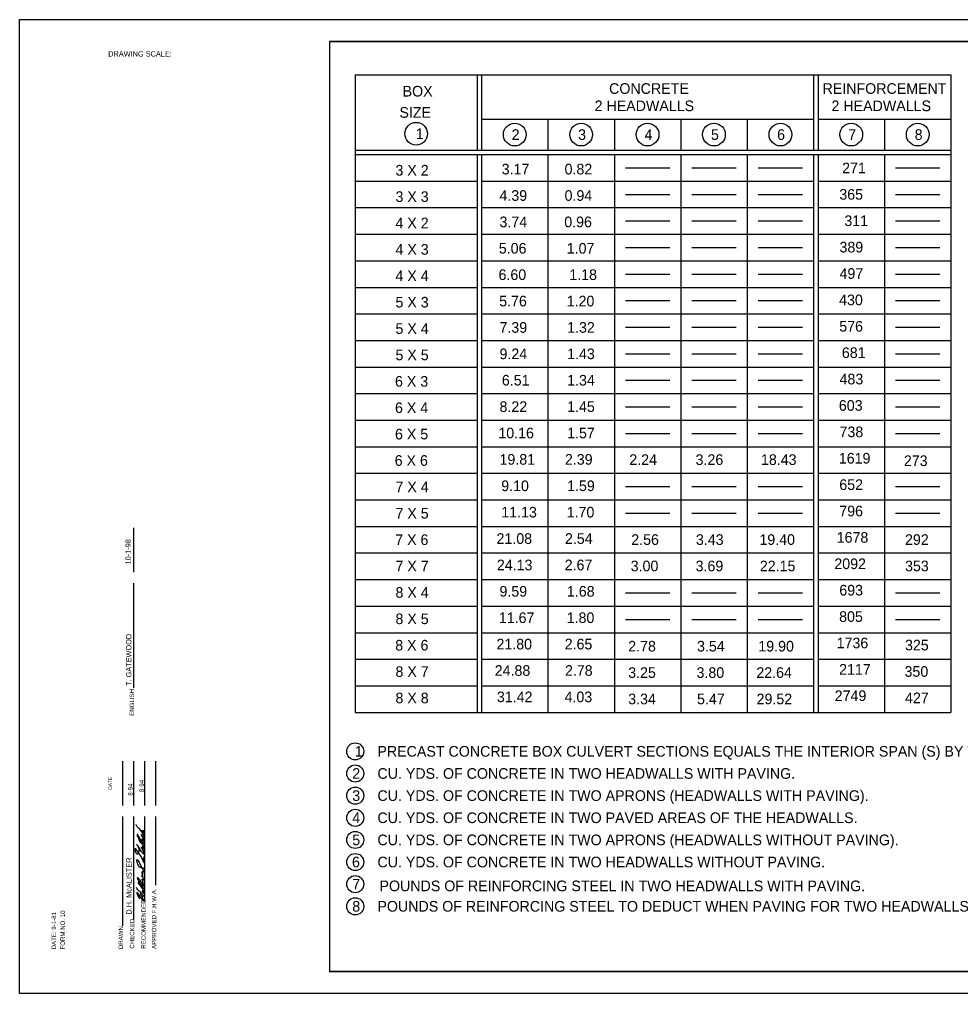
# Model space of a CAD drawing. Extents: x 1000 to 1036.3, y 1000 to 1022.
# Drawn here: x 1000 to 1021.25, y 1000 to 1022 of the extents above; entities that cross this region are included whole.
import ezdxf

# ---------------------------------------------------------------- set-up
doc = ezdxf.new("R2010")
doc.units = 0
for name, color, linetype in [('Level 1', 7, 'Continuous'), ('Level 10', 7, 'Continuous'), ('Level 11', 7, 'Continuous'), ('Level 15', 7, 'Continuous')]:
    doc.layers.add(name, color=color, linetype=linetype)

msp = doc.modelspace()

# ---------------------------------------------------------------- linework, layer by layer
at = {"layer": 'Level 1'}
for p, q in [((1007.583, 1020.75), (1021.033, 1020.75)), ((1007.583, 1020.75), (1007.583, 1006.35)), ((1007.583, 1020.75), (1021.033, 1020.75)), ((1010.333, 1020.75), (1010.333, 1019.05)), ((1010.433, 1020.75), (1010.433, 1019.05)), ((1017.933, 1020.75), (1017.933, 1019.05)), ((1018.033, 1020.75), (1018.033, 1019.05)), ((1021.033, 1020.75), (1021.033, 1006.35)), ((1010.433, 1019.75), (1017.933, 1019.75)), ((1011.933, 1019.75), (1011.933, 1019.05)), ((1013.433, 1019.75), (1013.433, 1019.05)), ((1014.933, 1019.75), (1014.933, 1019.05)), ((1016.433, 1019.75), (1016.433, 1019.05)), ((1018.033, 1019.75), (1021.033, 1019.75)), ((1019.533, 1019.75), (1019.533, 1019.05)), ((1007.583, 1019.05), (1021.033, 1019.05)), ((1007.583, 1018.95), (1021.033, 1018.95)), ((1010.333, 1018.95), (1010.333, 1006.35)), ((1010.433, 1018.95), (1010.433, 1006.35)), ((1011.933, 1018.95), (1011.933, 1006.35)), ((1013.433, 1018.95), (1013.433, 1006.35)), ((1014.933, 1018.95), (1014.933, 1006.35)), ((1016.433, 1018.95), (1016.433, 1006.35)), ((1017.933, 1018.95), (1017.933, 1006.35)), ((1018.033, 1018.95), (1018.033, 1006.35)), ((1019.533, 1018.95), (1019.533, 1006.35)), ((1013.683, 1018.65), (1014.683, 1018.65)), ((1015.183, 1018.65), (1016.183, 1018.65)), ((1016.683, 1018.65), (1017.683, 1018.65)), ((1019.783, 1018.65), (1020.783, 1018.65)), ((1007.583, 1018.35), (1010.333, 1018.35)), ((1010.433, 1018.35), (1017.933, 1018.35)), ((1018.033, 1018.35), (1021.033, 1018.35)), ((1013.683, 1018.05), (1014.683, 1018.05)), ((1015.183, 1018.05), (1016.183, 1018.05)), ((1016.683, 1018.05), (1017.683, 1018.05)), ((1019.783, 1018.05), (1020.783, 1018.05)), ((1007.583, 1017.75), (1010.333, 1017.75)), ((1010.433, 1017.75), (1017.933, 1017.75)), ((1018.033, 1017.75), (1021.033, 1017.75)), ((1013.683, 1017.45), (1014.683, 1017.45)), ((1015.183, 1017.45), (1016.183, 1017.45)), ((1016.683, 1017.45), (1017.683, 1017.45)), ((1019.783, 1017.45), (1020.783, 1017.45)), ((1007.583, 1017.15), (1010.333, 1017.15)), ((1010.433, 1017.15), (1017.933, 1017.15)), ((1018.033, 1017.15), (1021.033, 1017.15)), ((1013.683, 1016.85), (1014.683, 1016.85)), ((1015.183, 1016.85), (1016.183, 1016.85)), ((1016.683, 1016.85), (1017.683, 1016.85)), ((1019.783, 1016.85), (1020.783, 1016.85)), ((1007.583, 1016.55), (1010.333, 1016.55)), ((1010.433, 1016.55), (1017.933, 1016.55)), ((1018.033, 1016.55), (1021.033, 1016.55)), ((1013.683, 1016.25), (1014.683, 1016.25)), ((1015.183, 1016.25), (1016.183, 1016.25)), ((1016.683, 1016.25), (1017.683, 1016.25)), ((1019.783, 1016.25), (1020.783, 1016.25)), ((1007.583, 1015.95), (1010.333, 1015.95)), ((1010.433, 1015.95), (1017.933, 1015.95)), ((1018.033, 1015.95), (1021.033, 1015.95)), ((1013.683, 1015.65), (1014.683, 1015.65)), ((1015.183, 1015.65), (1016.183, 1015.65)), ((1016.683, 1015.65), (1017.683, 1015.65)), ((1019.783, 1015.65), (1020.783, 1015.65)), ((1007.583, 1015.35), (1010.333, 1015.35)), ((1010.433, 1015.35), (1017.933, 1015.35)), ((1018.033, 1015.35), (1021.033, 1015.35)), ((1013.683, 1015.05), (1014.683, 1015.05)), ((1015.183, 1015.05), (1016.183, 1015.05)), ((1016.683, 1015.05), (1017.683, 1015.05)), ((1019.783, 1015.05), (1020.783, 1015.05)), ((1007.583, 1014.75), (1010.333, 1014.75)), ((1010.433, 1014.75), (1017.933, 1014.75)), ((1018.033, 1014.75), (1021.033, 1014.75)), ((1013.683, 1014.45), (1014.683, 1014.45)), ((1015.183, 1014.45), (1016.183, 1014.45)), ((1016.683, 1014.45), (1017.683, 1014.45)), ((1019.783, 1014.45), (1020.783, 1014.45)), ((1007.583, 1014.15), (1010.333, 1014.15)), ((1010.433, 1014.15), (1017.933, 1014.15)), ((1018.033, 1014.15), (1021.033, 1014.15)), ((1013.683, 1013.85), (1014.683, 1013.85)), ((1015.183, 1013.85), (1016.183, 1013.85)), ((1016.683, 1013.85), (1017.683, 1013.85)), ((1019.783, 1013.85), (1020.783, 1013.85)), ((1007.583, 1013.55), (1010.333, 1013.55)), ((1010.433, 1013.55), (1017.933, 1013.55)), ((1018.033, 1013.55), (1021.033, 1013.55)), ((1013.683, 1013.25), (1014.683, 1013.25)), ((1015.183, 1013.25), (1016.183, 1013.25)), ((1016.683, 1013.25), (1017.683, 1013.25)), ((1019.783, 1013.25), (1020.783, 1013.25)), ((1007.583, 1012.95), (1010.333, 1012.95)), ((1010.433, 1012.95), (1017.933, 1012.95)), ((1018.033, 1012.95), (1021.033, 1012.95)), ((1013.683, 1012.65), (1014.683, 1012.65)), ((1015.183, 1012.65), (1016.183, 1012.65)), ((1016.683, 1012.65), (1017.683, 1012.65)), ((1019.783, 1012.65), (1020.783, 1012.65)), ((1007.583, 1012.35), (1010.333, 1012.35)), ((1010.433, 1012.35), (1017.933, 1012.35)), ((1018.033, 1012.35), (1021.033, 1012.35)), ((1007.583, 1011.75), (1010.333, 1011.75)), ((1010.433, 1011.75), (1017.933, 1011.75)), ((1018.033, 1011.75), (1021.033, 1011.75)), ((1013.683, 1011.45), (1014.683, 1011.45)), ((1015.183, 1011.45), (1016.183, 1011.45)), ((1016.683, 1011.45), (1017.683, 1011.45)), ((1019.783, 1011.45), (1020.783, 1011.45)), ((1007.583, 1011.15), (1010.333, 1011.15)), ((1010.433, 1011.15), (1017.933, 1011.15)), ((1018.033, 1011.15), (1021.033, 1011.15)), ((1013.683, 1010.85), (1014.683, 1010.85)), ((1015.183, 1010.85), (1016.183, 1010.85)), ((1016.683, 1010.85), (1017.683, 1010.85)), ((1019.783, 1010.85), (1020.783, 1010.85)), ((1007.583, 1010.55), (1010.333, 1010.55)), ((1010.433, 1010.55), (1017.933, 1010.55)), ((1018.033, 1010.55), (1021.033, 1010.55)), ((1007.583, 1009.95), (1010.333, 1009.95)), ((1010.433, 1009.95), (1017.933, 1009.95)), ((1018.033, 1009.95), (1021.033, 1009.95)), ((1007.583, 1009.35), (1010.333, 1009.35)), ((1010.433, 1009.35), (1017.933, 1009.35)), ((1018.033, 1009.35), (1021.033, 1009.35)), ((1013.683, 1009.05), (1014.683, 1009.05)), ((1015.183, 1009.05), (1016.183, 1009.05)), ((1016.683, 1009.05), (1017.683, 1009.05)), ((1019.783, 1009.05), (1020.783, 1009.05)), ((1007.583, 1008.75), (1010.333, 1008.75)), ((1010.433, 1008.75), (1017.933, 1008.75)), ((1018.033, 1008.75), (1021.033, 1008.75)), ((1013.683, 1008.45), (1014.683, 1008.45)), ((1015.183, 1008.45), (1016.183, 1008.45)), ((1016.683, 1008.45), (1017.683, 1008.45)), ((1019.783, 1008.45), (1020.783, 1008.45)), ((1007.583, 1008.15), (1010.333, 1008.15)), ((1010.433, 1008.15), (1017.933, 1008.15)), ((1018.033, 1008.15), (1021.033, 1008.15)), ((1007.583, 1007.55), (1010.333, 1007.55)), ((1010.433, 1007.55), (1017.933, 1007.55)), ((1018.033, 1007.55), (1021.033, 1007.55)), ((1007.583, 1006.95), (1010.333, 1006.95)), ((1010.433, 1006.95), (1017.933, 1006.95)), ((1018.033, 1006.95), (1021.033, 1006.95)), ((1007.583, 1006.35), (1021.033, 1006.35))]:
    msp.add_line(p, q, dxfattribs=at)
for centre, radius in [((1008.958, 1019.42), 0.256), ((1011.183, 1019.4), 0.256), ((1012.683, 1019.4), 0.256), ((1014.183, 1019.4), 0.256), ((1015.683, 1019.4), 0.256), ((1017.183, 1019.4), 0.256), ((1018.783, 1019.4), 0.256), ((1020.283, 1019.4), 0.256), ((1007.582, 1005.469), 0.193), ((1007.582, 1004.969), 0.193), ((1007.582, 1004.469), 0.193), ((1007.582, 1003.969), 0.193), ((1007.582, 1003.469), 0.193), ((1007.582, 1002.969), 0.193), ((1007.582, 1002.469), 0.193), ((1007.582, 1001.969), 0.193)]:
    msp.add_circle(centre, radius, dxfattribs=at)
for points in [[(1002.814, 1003.161), (1002.784, 1003.25), (1002.754, 1003.303), (1002.767, 1003.272), (1002.785, 1003.242), (1002.802, 1003.236), (1002.802, 1003.272), (1002.782, 1003.32), (1002.773, 1003.334), (1002.775, 1003.317), (1002.788, 1003.301), (1002.801, 1003.299), (1002.804, 1003.317), (1002.794, 1003.359), (1002.751, 1003.445), (1002.747, 1003.453), (1002.69, 1003.557), (1002.674, 1003.583), (1002.666, 1003.591), (1002.656, 1003.582), (1002.663, 1003.548), (1002.713, 1003.441), (1002.752, 1003.391), (1002.772, 1003.378), (1002.787, 1003.376), (1002.801, 1003.383), (1002.801, 1003.41), (1002.782, 1003.454), (1002.761, 1003.492), (1002.782, 1003.458), (1002.801, 1003.453), (1002.806, 1003.463), (1002.796, 1003.508), (1002.778, 1003.542), (1002.758, 1003.573), (1002.758, 1003.588), (1002.772, 1003.588), (1002.764, 1003.575), (1002.77, 1003.55), (1002.777, 1003.539), (1002.798, 1003.531), (1002.81, 1003.547), (1002.806, 1003.577), (1002.777, 1003.631), (1002.693, 1003.732), (1002.689, 1003.735), (1002.649, 1003.782), (1002.639, 1003.804), (1002.638, 1003.821)], [(1002.76, 1003.686), (1002.77, 1003.633), (1002.781, 1003.623), (1002.794, 1003.624), (1002.802, 1003.64), (1002.799, 1003.687)], [(1002.817, 1002.951), (1002.77, 1003.049), (1002.72, 1003.136), (1002.652, 1003.229), (1002.613, 1003.268), (1002.605, 1003.263), (1002.603, 1003.24), (1002.622, 1003.19), (1002.636, 1003.168), (1002.651, 1003.158), (1002.672, 1003.157), (1002.687, 1003.166), (1002.7, 1003.217), (1002.699, 1003.257), (1002.687, 1003.306), (1002.686, 1003.312), (1002.668, 1003.344), (1002.642, 1003.369), (1002.655, 1003.352), (1002.715, 1003.26), (1002.779, 1003.178), (1002.828, 1003.119), (1002.818, 1003.092), (1002.799, 1003.059), (1002.803, 1003.001), (1002.816, 1002.949)], [(1002.802, 1002.751), (1002.794, 1002.79), (1002.776, 1002.827), (1002.73, 1002.915), (1002.684, 1002.995), (1002.652, 1003.02), (1002.643, 1002.999), (1002.648, 1002.976), (1002.663, 1002.923), (1002.689, 1002.885), (1002.722, 1002.853), (1002.775, 1002.842), (1002.81, 1002.827), (1002.827, 1002.792), (1002.819, 1002.783), (1002.815, 1002.779), (1002.808, 1002.751)], [(1002.807, 1002.248), (1002.787, 1002.299), (1002.774, 1002.317), (1002.77, 1002.319), (1002.794, 1002.285), (1002.803, 1002.291), (1002.803, 1002.31), (1002.777, 1002.383), (1002.729, 1002.46), (1002.686, 1002.505), (1002.681, 1002.507), (1002.68, 1002.498), (1002.688, 1002.484), (1002.756, 1002.398), (1002.781, 1002.369), (1002.799, 1002.364), (1002.793, 1002.398), (1002.791, 1002.404), (1002.76, 1002.485), (1002.719, 1002.565), (1002.673, 1002.611), (1002.666, 1002.612), (1002.661, 1002.606), (1002.668, 1002.587), (1002.712, 1002.502), (1002.76, 1002.446), (1002.786, 1002.431), (1002.795, 1002.432), (1002.799, 1002.436), (1002.792, 1002.474), (1002.778, 1002.504), (1002.778, 1002.5), (1002.788, 1002.488), (1002.792, 1002.502), (1002.777, 1002.547), (1002.765, 1002.581), (1002.786, 1002.539), (1002.796, 1002.544), (1002.791, 1002.573), (1002.784, 1002.584), (1002.775, 1002.589), (1002.792, 1002.572), (1002.798, 1002.598), (1002.763, 1002.647), (1002.76, 1002.656), (1002.77, 1002.657), (1002.792, 1002.634), (1002.783, 1002.662), (1002.781, 1002.667), (1002.766, 1002.689), (1002.785, 1002.673), (1002.775, 1002.698), (1002.759, 1002.734), (1002.773, 1002.71), (1002.785, 1002.706), (1002.791, 1002.715), (1002.782, 1002.74), (1002.765, 1002.756)], [(1002.717, 1002.142), (1002.676, 1002.213), (1002.656, 1002.287), (1002.696, 1002.22), (1002.752, 1002.141), (1002.792, 1002.098), (1002.81, 1002.095), (1002.804, 1002.119), (1002.767, 1002.191), (1002.724, 1002.261), (1002.749, 1002.217), (1002.783, 1002.196), (1002.797, 1002.2), (1002.788, 1002.228), (1002.763, 1002.256), (1002.759, 1002.261), (1002.683, 1002.331), (1002.638, 1002.394)]]:
    msp.add_spline(points, degree=3, dxfattribs=at)
at = {"layer": 'Level 10'}
for p, q in [((1000, 1000), (1000, 1022)), ((1000, 1022), (1036, 1022)), ((1007, 1021.5), (1035.5, 1021.5)), ((1007, 1021.5), (1007, 1000.5)), ((1002.581, 1009.519), (1002.581, 1010.519)), ((1002.581, 1006.903), (1002.581, 1009.269)), ((1002.331, 1004.248), (1002.331, 1005.248)), ((1002.581, 1004.248), (1002.581, 1005.248)), ((1002.831, 1004.248), (1002.831, 1005.248)), ((1003.081, 1004.248), (1003.081, 1005.248)), ((1002.331, 1001.528), (1002.331, 1003.998)), ((1002.581, 1001.673), (1002.581, 1003.998)), ((1002.831, 1002.081), (1002.831, 1003.998)), ((1003.081, 1002.448), (1003.081, 1003.998)), ((1035.5, 1000.5), (1007, 1000.5)), ((1036, 1000), (1000, 1000))]:
    msp.add_line(p, q, dxfattribs=at)
at = {"layer": 'Level 11'}
msp.add_lwpolyline([(1007, 1000.5), (1035.5, 1000.5), (1035.5, 1021.5), (1007, 1021.5)], close=True, dxfattribs=at)

# ---------------------------------------------------------------- texts
at = {"layer": 'Level 1'}
for s, p in [('BOX', (1008.652, 1020.26)), ('CONCRETE', (1013.314, 1020.32)), ('REINFORCEMENT', (1018.134, 1020.32)), ('2 HEADWALLS', (1012.987, 1019.93)), ('2 HEADWALLS', (1018.337, 1019.93)), ('SIZE', (1008.58, 1019.78)), ('1', (1008.949, 1019.3)), ('2', (1011.115, 1019.28)), ('3', (1012.615, 1019.28)), ('4', (1014.115, 1019.28)), ('5', (1015.615, 1019.28)), ('6', (1017.109, 1019.28)), ('7', (1018.715, 1019.28)), ('8', (1020.215, 1019.28)), ('3 X 2', (1008.491, 1018.475)), ('3.17', (1010.889, 1018.5)), ('0.82', (1012.309, 1018.5)), ('271', (1018.577, 1018.526)), ('365', (1018.513, 1017.93)), ('3 X 3', (1008.491, 1017.879)), ('4.39', (1010.839, 1017.904)), ('0.94', (1012.309, 1017.904)), ('4 X 2', (1008.491, 1017.283)), ('3.74', (1010.84, 1017.308)), ('0.96', (1012.302, 1017.308)), ('311', (1018.626, 1017.334)), ('4 X 3', (1008.491, 1016.687)), ('5.06', (1010.824, 1016.712)), ('1.07', (1012.358, 1016.712)), ('389', (1018.517, 1016.738)), ('4 X 4', (1008.491, 1016.091)), ('6.60', (1010.818, 1016.116)), ('1.18', (1012.416, 1016.116)), ('497', (1018.518, 1016.142)), ('5.76', (1010.833, 1015.52)), ('1.20', (1012.357, 1015.52)), ('430', (1018.508, 1015.546)), ('5 X 3', (1008.491, 1015.495)), ('5 X 4', (1008.491, 1014.899)), ('7.39', (1010.839, 1014.924)), ('1.32', (1012.367, 1014.924)), ('576', (1018.512, 1014.95)), ('5 X 5', (1008.491, 1014.303)), ('9.24', (1010.84, 1014.328)), ('1.43', (1012.367, 1014.328)), ('681', (1018.571, 1014.354)), ('483', (1018.518, 1013.758)), ('6 X 3', (1008.48, 1013.707)), ('6.51', (1010.893, 1013.732)), ('1.34', (1012.367, 1013.732)), ('6 X 4', (1008.48, 1013.111)), ('8.22', (1010.84, 1013.136)), ('1.45', (1012.367, 1013.136)), ('603', (1018.503, 1013.162)), ('6 X 5', (1008.48, 1012.515)), ('10.16', (1010.814, 1012.54)), ('1.57', (1012.367, 1012.54)), ('738', (1018.518, 1012.566)), ('6 X 6', (1008.473, 1011.919)), ('19.81', (1010.84, 1011.944)), ('2.39', (1012.317, 1011.944)), ('2.24', (1013.771, 1011.939)), ('3.26', (1015.268, 1011.939)), ('18.43', (1016.744, 1011.939)), ('1619', (1018.502, 1011.97)), ('273', (1019.971, 1011.914)), ('7 X 4', (1008.491, 1011.323)), ('9.10', (1010.879, 1011.348)), ('1.59', (1012.366, 1011.348)), ('652', (1018.513, 1011.374)), ('7 X 5', (1008.491, 1010.727)), ('11.13', (1010.88, 1010.752)), ('1.70', (1012.357, 1010.752)), ('796', (1018.512, 1010.778)), ('7 X 6', (1008.485, 1010.131)), ('21.08', (1010.772, 1010.156)), ('2.54', (1012.318, 1010.156)), ('2.56', (1013.815, 1010.133)), ('3.43', (1015.275, 1010.133)), ('19.40', (1016.709, 1010.133)), ('1678', (1018.454, 1010.182)), ('292', (1019.997, 1010.133)), ('24.13', (1010.781, 1009.56)), ('2.67', (1012.312, 1009.56)), ('2092', (1018.401, 1009.586)), ('7 X 7', (1008.491, 1009.535)), ('3.00', (1013.802, 1009.537)), ('3.69', (1015.268, 1009.537)), ('22.15', (1016.719, 1009.537)), ('353', (1019.997, 1009.537)), ('8 X 4', (1008.491, 1008.939)), ('9.59', (1010.839, 1008.964)), ('1.68', (1012.362, 1008.964)), ('693', (1018.513, 1008.99)), ('8 X 5', (1008.491, 1008.343)), ('11.67', (1010.825, 1008.368)), ('1.80', (1012.357, 1008.368)), ('805', (1018.509, 1008.394)), ('1736', (1018.453, 1007.798)), ('8 X 6', (1008.485, 1007.747)), ('21.80', (1010.771, 1007.772)), ('2.65', (1012.312, 1007.772)), ('2.78', (1013.746, 1007.725)), ('3.54', (1015.3, 1007.725)), ('19.90', (1016.684, 1007.725)), ('325', (1019.997, 1007.75)), ('8 X 7', (1008.491, 1007.151)), ('24.88', (1010.732, 1007.176)), ('2.78', (1012.318, 1007.176)), ('2117', (1018.509, 1007.202)), ('350', (1019.986, 1007.154)), ('3.25', (1013.746, 1007.129)), ('3.80', (1015.289, 1007.129)), ('22.64', (1016.639, 1007.129)), ('8 X 8', (1008.491, 1006.555)), ('31.42', (1010.781, 1006.58)), ('4.03', (1012.309, 1006.58)), ('3.34', (1013.746, 1006.533)), ('5.47', (1015.3, 1006.533)), ('29.52', (1016.645, 1006.533)), ('2749', (1018.41, 1006.606)), ('427', (1019.997, 1006.558)), ('1', (1007.574, 1005.35)), ('PRECAST CONCRETE BOX CULVERT SECTIONS EQUALS THE INTERIOR SPAN (S) BY THE INTERIOR RISE (R) IN FEET.', (1008.083, 1005.35)), ('2', (1007.515, 1004.85)), ('CU. YDS. OF CONCRETE IN TWO HEADWALLS WITH PAVING.', (1008.083, 1004.85)), ('3', (1007.515, 1004.35)), ('CU. YDS. OF CONCRETE IN TWO APRONS (HEADWALLS WITH PAVING).', (1008.083, 1004.35)), ('4', (1007.515, 1003.85)), ('CU. YDS. OF CONCRETE IN TWO PAVED AREAS OF THE HEADWALLS.', (1008.083, 1003.85)), ('5', (1007.515, 1003.35)), ('CU. YDS. OF CONCRETE IN TWO APRONS (HEADWALLS WITHOUT PAVING).', (1008.083, 1003.35)), ('6', (1007.509, 1002.85)), ('CU. YDS. OF CONCRETE IN TWO HEADWALLS WITHOUT PAVING.', (1008.083, 1002.85)), ('7', (1007.515, 1002.35)), ('POUNDS OF REINFORCING STEEL IN TWO HEADWALLS WITH PAVING.', (1008.13, 1002.311)), ('8', (1007.515, 1001.85)), ('POUNDS OF REINFORCING STEEL TO DEDUCT WHEN PAVING FOR TWO HEADWALLS IS ELIMINATED.', (1008.083, 1001.85))]:
    msp.add_text(s, height=0.24, dxfattribs=at).set_placement(p)
for s, height, rotation, p in [('8-94', 0.1, 90, (1002.81, 1004.549)), ('8-94', 0.1, 90, (1002.553, 1004.468)), ('.', 0.0515, 269.9999, (1002.656, 1003.609)), ('D.H. McALISTER', 0.12, 90, (1002.532, 1001.782)), ('.', 0.0515, 269.9999, (1002.769, 1002.862)), ('.', 0.0515, 269.9999, (1002.69, 1002.577)), ('.', 0.0515, 269.9999, (1002.671, 1002.381))]:
    msp.add_text(s, height=height, rotation=rotation, dxfattribs=at).set_placement(p)
at = {"layer": 'Level 10'}
for s, height, p in [('ENGLISH', 0.1, (1002.587, 1006.273)), ('DATE', 0.08, (1002.088, 1004.602)), ('APPROVED F.H.W.A.', 0.1, (1003.089, 1001.006)), ('RECOMMENDED', 0.1, (1002.852, 1001.012)), ('DATE: 9-1-81', 0.1, (1000.826, 1000.996)), ('FORM NO. 10', 0.1, (1001.025, 1000.994)), ('DRAWN', 0.1, (1002.337, 1001.002)), ('CHECKED', 0.1, (1002.592, 1001.012))]:
    msp.add_text(s, height=height, rotation=90, dxfattribs=at).set_placement(p)
at = {"layer": 'Level 15'}
msp.add_text('DRAWING SCALE:', height=0.12, dxfattribs=at).set_placement((1002.004, 1021.163))
for s, p in [('10-1-98', (1002.513, 1009.69)), ('T. GATEWOOD', (1002.527, 1006.946))]:
    msp.add_text(s, height=0.12, rotation=90, dxfattribs=at).set_placement(p)

doc.saveas('drawing.dxf')
